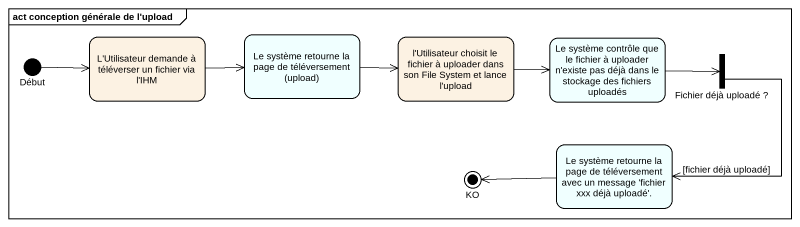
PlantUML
@startuml
mainframe act conception générale de l'upload
hide empty description
state Début <<start>>
state "L'Utilisateur demande à téléverser un fichier via l'IHM" as L_Utilisateur_demande_à
state "Le système retourne la page de téléversement (upload)" as Le_système_retourne_la_page #F0FFFF
state "l'Utilisateur choisit le fichier à uploader dans son File System et lance l'upload" as l_Utilisateur_choisit_le
state "Le système contrôle que le fichier à uploader n'existe pas déjà dans le stockage des fichiers uploadés" as Le_système_contrôle_que_le #F0FFFF
state "Fichier déjà uploadé ?" as Fichier_déjà_uploadé <<fork>>
state KO <<end>> #DC143C
state "Le système retourne la page de téléversement avec un message 'fichier xxx déjà uploadé'." as Le_système_retourne_la_page_2 #F0FFFF
Début -right-> L_Utilisateur_demande_à
L_Utilisateur_demande_à -right-> Le_système_retourne_la_page
Le_système_retourne_la_page -right-> l_Utilisateur_choisit_le
l_Utilisateur_choisit_le -right-> Le_système_contrôle_que_le
Le_système_contrôle_que_le -right-> Fichier_déjà_uploadé
Fichier_déjà_uploadé --> Le_système_retourne_la_page_2 : [fichier déjà uploadé]
Le_système_retourne_la_page_2 -left-> KO
@enduml
